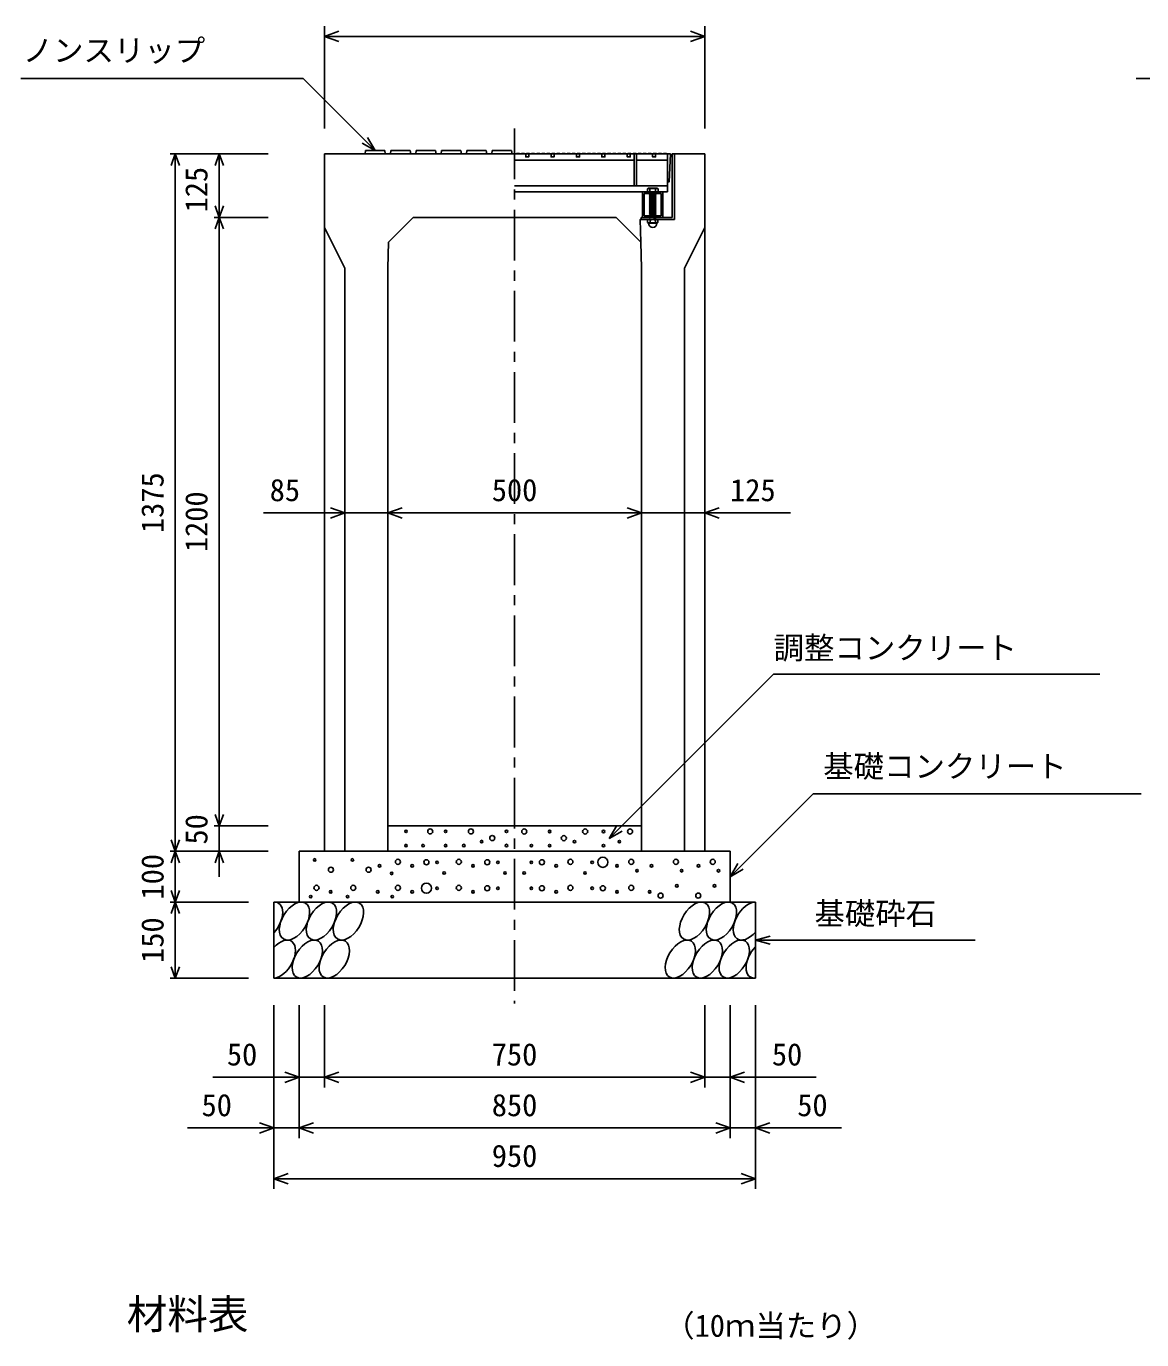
# Model space of a CAD drawing. Units: millimetres, scale not verified. Extents: x -16800 to 16800, y -5940 to 5940.
# Drawn here: x 3037 to 5237, y -2565 to 25 of the extents above; entities that cross this region are included whole.
import ezdxf
from ezdxf.enums import TextEntityAlignment as Align

# ---------------------------------------------------------------- set-up
doc = ezdxf.new("R2010")
doc.units = ezdxf.units.MM
doc.header["$LTSCALE"] = 20
doc.linetypes.add('CHAIN1', pattern=[8, 5, -1, 1, -1])
doc.linetypes.add('DOTTED', pattern=[1.75, 0.25, -1.5])
for name, color, linetype, lineweight in [('0-0_DIM', 7, 'Continuous', 25), ('0-2_HATCH', 6, 'Continuous', 25), ('0-5_OUTLINE', 3, 'Continuous', 25), ('0-6_TXT', 7, 'Continuous', 25)]:
    doc.layers.add(name, color=color, linetype=linetype, lineweight=lineweight)
doc.styles.add('ＭＳ ゴシック', font='')
doc.styles.get('ＭＳ ゴシック').set_extended_font_data('MS Gothic')

msp = doc.modelspace()

# ---------------------------------------------------------------- linework, layer by layer
at = {"layer": '0-0_DIM'}
for p, q in [((3625, 25.08), (3625, -176.66)), ((4375, 5.08), (3625, 5.08)), ((4375, 25.08), (4375, -176.66)), ((3025.9, -77.95), (3582.79, -77.95)), ((3725, -220.16), (3582.79, -77.95)), ((5225.9, -77.95), (5782.79, -77.95)), ((3725, -220.16), (3699.02, -205.16)), ((3725, -220.16), (3710, -194.18)), ((3320.8, -226.66), (3514.13, -226.66)), ((3330.8, -226.66), (3330.8, -1601.66)), ((3417.46, -351.66), (3417.46, -226.66)), ((3407.46, -351.66), (3514.13, -351.66)), ((3417.46, -1551.66), (3417.46, -351.66)), ((3665, -934.49), (3504.99, -934.49)), ((3665, -934.49), (3750, -934.49)), ((3750, -934.49), (4250, -934.49)), ((4250, -934.49), (4375, -934.49)), ((4544.31, -934.49), (4375, -934.49)), ((4588.65, -1488.01), (4425, -1651.66)), ((4588.65, -1488.01), (5235.53, -1488.01)), ((3407.46, -1551.66), (3514.13, -1551.66)), ((3417.46, -1551.66), (3417.46, -1601.66)), ((4186.32, -1576.66), (4201.32, -1550.68)), ((4186.32, -1576.66), (4212.3, -1561.66)), ((3320.8, -1601.66), (3514.13, -1601.66)), ((3330.8, -1701.66), (3330.8, -1601.66)), ((3417.46, -1651.66), (3417.46, -1601.66)), ((4425, -1651.66), (4440, -1625.68)), ((4425, -1651.66), (4450.98, -1636.66)), ((3320.8, -1701.66), (3475, -1701.66)), ((3330.8, -1701.66), (3330.8, -1851.66)), ((4475, -1776.66), (4503.98, -1768.9)), ((4475, -1776.66), (4908.31, -1776.66)), ((4475, -1776.66), (4503.98, -1784.43)), ((3320.8, -1851.66), (3475, -1851.66)), ((3525, -2267.18), (3525, -1904.83)), ((3575, -2167.18), (3575, -1904.83)), ((3625, -2067.18), (3625, -1904.83)), ((4375, -2067.18), (4375, -1904.83)), ((4425, -2167.18), (4425, -1904.83)), ((4475, -2267.18), (4475, -1904.83)), ((3405, -2047.18), (3625, -2047.18)), ((3625, -2047.18), (4375, -2047.18)), ((4595, -2047.18), (4375, -2047.18)), ((3355, -2147.18), (3575, -2147.18)), ((3575, -2147.18), (4425, -2147.18)), ((4645, -2147.18), (4425, -2147.18)), ((3525, -2247.18), (4475, -2247.18))]:
    msp.add_line(p, q, dxfattribs=at)
at = {"layer": '0-0_DIM', "linetype": 'CHAIN1'}
msp.add_line((4000, -176.66), (4000, -1901.66), dxfattribs=at)
at = {"layer": '0-0_DIM'}
for points in [[(3653.23, -5.18), (3625.04, 5.08), (3653.23, 15.34)], [(4346.85, 15.34), (4375.04, 5.08), (4346.85, -5.18)], [(3322.59, -249.21), (3330.8, -226.66), (3339.01, -249.21)], [(3409.26, -249.21), (3417.46, -226.66), (3425.67, -249.21)], [(3425.67, -329.11), (3417.46, -351.66), (3409.26, -329.11)], [(3409.26, -374.21), (3417.46, -351.66), (3425.67, -374.21)], [(3636.81, -944.75), (3665, -934.49), (3636.81, -924.23)], [(3778.19, -944.75), (3750, -934.49), (3778.19, -924.23)], [(4221.81, -924.23), (4250, -934.49), (4221.81, -944.75)], [(4403.19, -924.23), (4375, -934.49), (4403.19, -944.75)], [(4186.32, -1576.66), (4510.78, -1252.2), (5154.34, -1252.2)], [(3425.67, -1529.11), (3417.46, -1551.66), (3409.26, -1529.11)], [(3339.01, -1579.11), (3330.8, -1601.66), (3322.59, -1579.11)], [(3339.01, -1624.21), (3330.8, -1601.66), (3322.59, -1624.21)], [(3425.67, -1624.21), (3417.46, -1601.66), (3409.26, -1624.21)], [(3339.01, -1679.11), (3330.8, -1701.66), (3322.59, -1679.11)], [(3339.01, -1724.21), (3330.8, -1701.66), (3322.59, -1724.21)], [(3339.01, -1829.11), (3330.8, -1851.66), (3322.59, -1829.11)], [(3546.81, -2036.91), (3575, -2047.18), (3546.81, -2057.44)], [(3653.19, -2057.44), (3625, -2047.18), (3653.19, -2036.91)], [(4346.81, -2036.91), (4375, -2047.18), (4346.81, -2057.44)], [(4453.19, -2036.91), (4425, -2047.18), (4453.19, -2057.44)], [(3496.81, -2136.91), (3525, -2147.18), (3496.81, -2157.44)], [(3603.19, -2157.44), (3575, -2147.18), (3603.19, -2136.91)], [(4396.81, -2136.91), (4425, -2147.18), (4396.81, -2157.44)], [(4503.19, -2136.91), (4475, -2147.18), (4503.19, -2157.44)], [(3553.19, -2257.44), (3525, -2247.18), (3553.19, -2236.91)], [(4446.81, -2236.91), (4475, -2247.18), (4446.81, -2257.44)]]:
    msp.add_lwpolyline(points, dxfattribs=at)
at = {"layer": '0-2_HATCH'}
for p, q in [((3745, -226.66), (3744, -220.16)), ((3795, -226.66), (3794, -220.16)), ((3845, -226.66), (3844, -220.16)), ((3895, -226.66), (3894, -220.16)), ((3945, -226.66), (3944, -220.16)), ((3995, -226.66), (3994, -220.16)), ((4236, -226.66), (4236, -289.66)), ((4240.5, -226.66), (4240.5, -289.66)), ((4301.5, -226.66), (4301.5, -301.66)), ((4311, -226.66), (4311, -351.66)), ((4315.5, -226.66), (4315.5, -356.16)), ((4000, -238.66), (4236, -238.66)), ((4240.5, -238.66), (4301.5, -238.66)), ((4000, -301.66), (4301.5, -301.66)), ((4252.5, -351.66), (4252.5, -301.66)), ((4252.5, -301.66), (4292.5, -301.66)), ((4255.7, -348.46), (4255.7, -304.86)), ((4255.7, -304.86), (4289.3, -304.86)), ((4264, -294.16), (4262, -295.66)), ((4262, -301.66), (4262, -295.66)), ((4283, -301.66), (4262, -301.66)), ((4262.33, -295.39), (4264, -294.16)), ((4281, -294.16), (4264, -294.16)), ((4266, -301.66), (4279, -301.66)), ((4266, -302.66), (4267, -301.66)), ((4267, -303.66), (4266, -302.66)), ((4266, -304.66), (4267, -303.66)), ((4267, -305.66), (4266, -304.66)), ((4266, -306.66), (4267, -305.66)), ((4279, -305.66), (4266, -306.66)), ((4267, -307.66), (4266, -306.66)), ((4266, -308.66), (4267, -307.66)), ((4279, -307.66), (4266, -308.66)), ((4267, -309.66), (4266, -308.66)), ((4266, -310.66), (4267, -309.66)), ((4279, -309.66), (4266, -310.66)), ((4267, -311.66), (4266, -310.66)), ((4267, -301.66), (4267, -295.66)), ((4278, -301.66), (4278, -295.66)), ((4278, -302.66), (4279, -301.66)), ((4279, -303.66), (4278, -302.66)), ((4278, -306.66), (4279, -305.66)), ((4279, -307.66), (4278, -306.66)), ((4278, -308.66), (4279, -307.66)), ((4279, -309.66), (4278, -308.66)), ((4278, -310.66), (4279, -309.66)), ((4279, -311.66), (4278, -310.66)), ((4282.67, -295.39), (4281, -294.16)), ((4283, -301.66), (4283, -295.66)), ((4289.3, -304.86), (4289.3, -348.46)), ((4292.5, -301.66), (4292.5, -351.66)), ((4266, -312.66), (4267, -311.66)), ((4279, -311.66), (4266, -312.66)), ((4267, -313.66), (4266, -312.66)), ((4279, -313.66), (4266, -314.66)), ((4266, -314.66), (4267, -313.66)), ((4279, -315.66), (4266, -316.66)), ((4267, -317.66), (4266, -316.66)), ((4279, -317.66), (4266, -318.66)), ((4266, -318.66), (4267, -317.66)), ((4267, -319.66), (4266, -318.66)), ((4279, -319.66), (4266, -320.66)), ((4266, -320.66), (4267, -319.66)), ((4267, -321.66), (4266, -320.66)), ((4279, -321.66), (4266, -322.66)), ((4266, -322.66), (4267, -321.66)), ((4267, -323.66), (4266, -322.66)), ((4279, -323.66), (4266, -324.66)), ((4266, -324.66), (4267, -323.66)), ((4267, -325.66), (4266, -324.66)), ((4279, -325.66), (4266, -326.66)), ((4266, -326.66), (4267, -325.66)), ((4267, -327.66), (4266, -326.66)), ((4279, -327.66), (4266, -328.66)), ((4266, -328.66), (4267, -327.66)), ((4267, -329.66), (4266, -328.66)), ((4279, -329.66), (4266, -330.66)), ((4266, -330.66), (4267, -329.66)), ((4267, -331.66), (4266, -330.66)), ((4279, -331.66), (4266, -332.66)), ((4266, -332.66), (4267, -331.66)), ((4267, -333.66), (4266, -332.66)), ((4279, -333.66), (4266, -334.66)), ((4266, -334.66), (4267, -333.66)), ((4267, -335.66), (4266, -334.66)), ((4279, -335.66), (4266, -336.66)), ((4266, -336.66), (4267, -335.66)), ((4267, -337.66), (4266, -336.66)), ((4278, -314.66), (4279, -313.66)), ((4279, -315.66), (4278, -314.66)), ((4278, -316.66), (4279, -315.66)), ((4279, -317.66), (4278, -316.66)), ((4278, -318.66), (4279, -317.66)), ((4278, -318.66), (4279, -319.66)), ((4278, -320.66), (4279, -319.66)), ((4278, -320.66), (4279, -321.66)), ((4278, -322.66), (4279, -321.66)), ((4278, -322.66), (4279, -323.66)), ((4278, -324.66), (4279, -323.66)), ((4278, -324.66), (4279, -325.66)), ((4278, -326.66), (4279, -325.66)), ((4278, -326.66), (4279, -327.66)), ((4278, -328.66), (4279, -327.66)), ((4278, -328.66), (4279, -329.66)), ((4278, -330.66), (4279, -329.66)), ((4278, -330.66), (4279, -331.66)), ((4278, -332.66), (4279, -331.66)), ((4278, -332.66), (4279, -333.66)), ((4278, -334.66), (4279, -333.66)), ((4278, -334.66), (4279, -335.66)), ((4278, -336.66), (4279, -335.66)), ((4278, -336.66), (4279, -337.66)), ((4249.87, -351.66), (4249.87, -356.16)), ((4311, -351.66), (4249.87, -351.66)), ((4292.5, -351.66), (4252.5, -351.66)), ((4289.3, -348.46), (4255.7, -348.46)), ((4263.16, -356.16), (4262.29, -356.81)), ((4262.29, -356.81), (4262.29, -361.99)), ((4263.99, -362.96), (4262.29, -361.99)), ((4281.84, -356.16), (4263.16, -356.16)), ((4279, -337.66), (4266, -338.66)), ((4266, -338.66), (4267, -337.66)), ((4267, -339.66), (4266, -338.66)), ((4279, -339.66), (4266, -340.66)), ((4266, -340.66), (4267, -339.66)), ((4267, -341.66), (4266, -340.66)), ((4279, -341.66), (4266, -342.66)), ((4266, -342.66), (4267, -341.66)), ((4267, -343.66), (4266, -342.66)), ((4279, -343.66), (4266, -344.66)), ((4266, -344.66), (4267, -343.66)), ((4267, -345.66), (4266, -344.66)), ((4279, -345.66), (4266, -346.66)), ((4266, -346.66), (4267, -345.66)), ((4267, -347.66), (4266, -346.66)), ((4279.01, -347.66), (4266.01, -348.66)), ((4266.01, -348.66), (4267.01, -347.66)), ((4267.01, -349.66), (4266.01, -348.66)), ((4266.01, -350.67), (4267.01, -349.67)), ((4267.01, -351.67), (4266.01, -350.67)), ((4266.01, -352.67), (4267.01, -351.67)), ((4267.01, -353.67), (4266.01, -352.67)), ((4266.01, -354.67), (4267.01, -353.67)), ((4267.01, -355.67), (4266.01, -354.67)), ((4266.53, -356.16), (4267.01, -355.67)), ((4267.4, -356.81), (4267.4, -361.99)), ((4277.6, -356.81), (4277.6, -361.99)), ((4278, -338.66), (4279, -337.66)), ((4278, -338.66), (4279, -339.66)), ((4278, -340.66), (4279, -339.66)), ((4278, -340.66), (4279, -341.66)), ((4278, -342.66), (4279, -341.66)), ((4278, -342.66), (4279, -343.66)), ((4278, -344.66), (4279, -343.66)), ((4278, -344.66), (4279, -345.66)), ((4278, -346.66), (4279, -345.66)), ((4278, -346.66), (4279.01, -347.66)), ((4278.01, -348.66), (4279.01, -347.66)), ((4278.01, -348.66), (4279.01, -349.67)), ((4278.01, -350.67), (4279.01, -349.67)), ((4278.01, -350.67), (4279.01, -351.67)), ((4278.01, -352.67), (4279.01, -351.67)), ((4278.01, -352.67), (4279.01, -353.67)), ((4278.01, -354.67), (4279.01, -353.67)), ((4278.01, -354.67), (4279.01, -355.67)), ((4278.53, -356.16), (4279.01, -355.67)), ((4281.01, -362.96), (4282.71, -361.99)), ((4281.84, -356.16), (4282.71, -356.81)), ((4282.71, -356.81), (4282.71, -361.99)), ((4263.99, -363.29), (4263.99, -362.96)), ((4281.01, -362.96), (4263.99, -362.96)), ((4281.01, -363.29), (4263.99, -363.29)), ((4281.01, -363.29), (4281.01, -362.96))]:
    msp.add_line(p, q, dxfattribs=at)
at = {"layer": '0-2_HATCH', "linetype": 'DOTTED'}
for p, q in [((4279, -301.66), (4266, -302.66)), ((4279, -303.66), (4266, -304.66)), ((4279.01, -349.67), (4266.01, -350.67)), ((4279.01, -351.67), (4266.01, -352.67)), ((4279.01, -353.67), (4266.01, -354.67)), ((4266.53, -356.16), (4278.53, -356.16)), ((4279.01, -355.67), (4272.67, -356.16))]:
    msp.add_line(p, q, dxfattribs=at)
at = {"layer": '0-2_HATCH'}
for points in [[(3744, -220.16), (3706, -220.16), (3705, -226.66)], [(3794, -220.16), (3756, -220.16), (3755, -226.66)], [(3844, -220.16), (3806, -220.16), (3805, -226.66)], [(3894, -220.16), (3856, -220.16), (3855, -226.66)], [(3944, -220.16), (3906, -220.16), (3905, -226.66)], [(3994, -220.16), (3956, -220.16), (3955, -226.66)], [(4000, -226.66), (4236, -226.66), (4240.5, -226.66), (4301.5, -226.66)], [(4009.5, -226.66), (4009.5, -225.96), (4003.5, -225.96), (4003.5, -226.66)], [(4019.5, -226.66), (4019.5, -225.96), (4013.5, -225.96), (4013.5, -226.66)], [(4029.5, -226.66), (4029.5, -225.96), (4023.5, -225.96), (4023.5, -226.66)], [(4039.5, -226.66), (4039.5, -225.96), (4033.5, -225.96), (4033.5, -226.66)], [(4049.5, -226.66), (4049.5, -225.96), (4043.5, -225.96), (4043.5, -226.66)], [(4059.5, -226.66), (4059.5, -225.96), (4053.5, -225.96), (4053.5, -226.66)], [(4069.5, -226.66), (4069.5, -225.96), (4063.5, -225.96), (4063.5, -226.66)], [(4079.5, -226.66), (4079.5, -225.96), (4073.5, -225.96), (4073.5, -226.66)], [(4089.5, -226.66), (4089.5, -225.96), (4083.5, -225.96), (4083.5, -226.66)], [(4099.5, -226.66), (4099.5, -225.96), (4093.5, -225.96), (4093.5, -226.66)], [(4109.5, -226.66), (4109.5, -225.96), (4103.5, -225.96), (4103.5, -226.66)], [(4119.5, -226.66), (4119.5, -225.96), (4113.5, -225.96), (4113.5, -226.66)], [(4129.5, -226.66), (4129.5, -225.96), (4123.5, -225.96), (4123.5, -226.66)], [(4139.5, -226.66), (4139.5, -225.96), (4133.5, -225.96), (4133.5, -226.66)], [(4149.5, -226.66), (4149.5, -225.96), (4143.5, -225.96), (4143.5, -226.66)], [(4159.5, -226.66), (4159.5, -225.96), (4153.5, -225.96), (4153.5, -226.66)], [(4169.5, -226.66), (4169.5, -225.96), (4163.5, -225.96), (4163.5, -226.66)], [(4179.5, -226.66), (4179.5, -225.96), (4173.5, -225.96), (4173.5, -226.66)], [(4189.5, -226.66), (4189.5, -225.96), (4183.5, -225.96), (4183.5, -226.66)], [(4199.5, -226.66), (4199.5, -225.96), (4193.5, -225.96), (4193.5, -226.66)], [(4209.5, -226.66), (4209.5, -225.96), (4203.5, -225.96), (4203.5, -226.66)], [(4219.5, -226.66), (4219.5, -225.96), (4213.5, -225.96), (4213.5, -226.66)], [(4229.5, -226.66), (4229.5, -225.96), (4223.5, -225.96), (4223.5, -226.66)], [(4239.5, -226.66), (4239.5, -225.96), (4233.5, -225.96), (4233.5, -226.66)], [(4249.5, -226.66), (4249.5, -225.96), (4243.5, -225.96), (4243.5, -226.66)], [(4259.5, -226.66), (4259.5, -225.96), (4253.5, -225.96), (4253.5, -226.66)], [(4269.5, -226.66), (4269.5, -225.96), (4263.5, -225.96), (4263.5, -226.66)], [(4279.5, -226.66), (4279.5, -225.96), (4273.5, -225.96), (4273.5, -226.66)], [(4289.5, -226.66), (4289.5, -225.96), (4283.5, -225.96), (4283.5, -226.66)], [(4299.5, -226.66), (4299.5, -225.96), (4293.5, -225.96), (4293.5, -226.66)], [(4000, -289.66), (4236, -289.66), (4240.5, -289.66), (4301.5, -289.66)], [(4279, -305.66), (4278, -304.66), (4279, -303.66)], [(4266, -316.66), (4267, -315.66), (4266, -314.66)], [(4279, -313.66), (4278, -312.66), (4279, -311.66)], [(4315.5, -356.16), (4247.61, -356.16), (4248.72, -400.38)]]:
    msp.add_lwpolyline(points, dxfattribs=at)
for points in [[(4022, -226.66), (4028, -226.66), (4028, -232.66), (4022, -232.66)], [(4072, -226.66), (4078, -226.66), (4078, -232.66), (4072, -232.66)], [(4122, -226.66), (4128, -226.66), (4128, -232.66), (4122, -232.66)], [(4172, -226.66), (4178, -226.66), (4178, -232.66), (4172, -232.66)], [(4222, -226.66), (4228, -226.66), (4228, -232.66), (4222, -232.66)], [(4236, -226.66), (4236, -289.66), (4240.5, -289.66), (4240.5, -226.66)], [(4272, -226.66), (4278, -226.66), (4278, -232.66), (4272, -232.66)], [(4307.5, -226.66), (4301.5, -226.66), (4301.5, -281.66), (4304.5, -281.66)]]:
    msp.add_lwpolyline(points, close=True, dxfattribs=at)
for centre, radius in [((3785.79, -1562.35), 2.5), ((3833.52, -1562.35), 5), ((3863.97, -1562.35), 2.5), ((3913.88, -1562.35), 5), ((3955.93, -1575.48), 5), ((3983.97, -1562.35), 2.5), ((4019.13, -1562.63), 5), ((4069.04, -1562.63), 2.5), ((4097.08, -1575.76), 5), ((4139.13, -1562.63), 5), ((4175.36, -1562.63), 2.5), ((4227.57, -1562.63), 5), ((3785.79, -1590.36), 2.5), ((3819.5, -1590.36), 2.5), ((3863.97, -1590.36), 2.5), ((3899.86, -1590.36), 2.5), ((3934.9, -1582.48), 2.5), ((3983.97, -1590.36), 2.5), ((4033.15, -1590.65), 2.5), ((4069.04, -1590.65), 2.5), ((4118.11, -1582.77), 2.5), ((4175.36, -1590.65), 2.5), ((4206.54, -1582.77), 2.5), ((3605.74, -1618.65), 2.5), ((3680.08, -1618.65), 2.5), ((3733.69, -1630.3), 2.5), ((3769.97, -1622.42), 5), ((3798.01, -1630.3), 2.5), ((3826.04, -1623.29), 5), ((3847.07, -1623.29), 2.5), ((3889.97, -1622.42), 5), ((3918.01, -1630.3), 2.5), ((3946.04, -1623.29), 5), ((3967.07, -1623.29), 2.5), ((4032.93, -1623.29), 2.5), ((4053.96, -1623.29), 5), ((4081.99, -1630.3), 2.5), ((4110.03, -1622.42), 5), ((4152.93, -1623.29), 2.5), ((4173.96, -1623.29), 10), ((4201.99, -1630.3), 2.5), ((4230.03, -1622.42), 5), ((4269.94, -1630.3), 2.5), ((4318.12, -1622.42), 5), ((4362.73, -1630.3), 2.5), ((4390.77, -1622.42), 5), ((3637.78, -1637.92), 5), ((3712.12, -1637.92), 5), ((3757.55, -1645.22), 2.5), ((3861.09, -1644.31), 2.5), ((3981.09, -1644.31), 2.5), ((4018.91, -1644.31), 2.5), ((4138.91, -1644.31), 2.5), ((4241.37, -1639.99), 2.5), ((4329.46, -1639.99), 2.5), ((4402.11, -1639.99), 2.5), ((3609.23, -1673.61), 5), ((3637.27, -1681.49), 2.5), ((3681.88, -1673.61), 5), ((3730.06, -1681.49), 2.5), ((3769.97, -1673.61), 5), ((3798.01, -1681.49), 2.5), ((3826.04, -1674.48), 10), ((3847.07, -1674.48), 2.5), ((3889.97, -1673.61), 5), ((3918.01, -1681.49), 2.5), ((3946.04, -1674.48), 5), ((3967.07, -1674.48), 2.5), ((4032.93, -1674.48), 2.5), ((4053.96, -1674.48), 5), ((4081.99, -1681.49), 2.5), ((4110.03, -1673.61), 5), ((4152.93, -1674.48), 2.5), ((4173.96, -1674.48), 5), ((4201.99, -1681.49), 2.5), ((4230.03, -1673.61), 5), ((4266.31, -1681.49), 2.5), ((4319.92, -1669.84), 2.5), ((4394.26, -1669.84), 2.5), ((3597.89, -1691.18), 2.5), ((3670.54, -1691.18), 2.5), ((3758.63, -1691.18), 2.5), ((4287.88, -1689.11), 5), ((4362.22, -1689.11), 5)]:
    msp.add_circle(centre, radius, dxfattribs=at)
for centre, radius, start, end in [((4264.5, -298.29), 3.62, 46.39563, 133.60437), ((4272.5, -310.29), 15.62, 69.39075, 110.60925), ((4280.5, -298.29), 3.62, 46.39563, 133.60437), ((4264.85, -361.51), 5.35, 61.49832, 118.50684), ((4264.85, -357.29), 5.35, 241.49843, 298.50089), ((4272.5, -376.58), 20.42, 75.52621, 104.47362), ((4272.5, -342.22), 20.42, 255.52638, 284.47374), ((4280.15, -361.51), 5.35, 61.49231, 118.50169), ((4280.15, -357.29), 5.35, 241.49989, 298.5), ((4272.5, -363.29), 8.19, 180, 359.99995)]:
    msp.add_arc(centre, radius, start, end, dxfattribs=at)
for centre, start_param, end_param in [((3512.64, -1739.18), 4.385593, 6.6745444), ((4461.14, -1739.18), 0.3357715, 4.4411806), ((3537.96, -1814.17), 3.5111464, 7.548991), ((4486.46, -1814.17), 1.2110787, 3.5658734)]:
    msp.add_ellipse(centre, major_axis=(21.81, 35.31), ratio=0.5792, start_param=start_param, end_param=end_param, dxfattribs=at)
for centre in [(3565.84, -1739.18), (3619.05, -1739.18), (3672.26, -1739.18), (4354.72, -1739.18), (4407.93, -1739.18), (3591.16, -1814.17), (3644.37, -1814.17), (4326.84, -1814.17), (4380.04, -1814.17), (4433.25, -1814.17)]:
    msp.add_ellipse(centre, major_axis=(21.81, 35.31), ratio=0.5792, dxfattribs=at)
at = {"layer": '0-5_OUTLINE'}
for p, q in [((3625, -226.66), (4000, -226.66)), ((3625, -226.66), (3625, -1601.66)), ((4311, -226.66), (4375, -226.66)), ((4375, -226.66), (4375, -1601.66)), ((4200, -351.66), (4248.72, -400.38)), ((3625, -371.66), (3665, -451.66)), ((4375, -371.66), (4335, -451.66)), ((3751.28, -400.38), (3750, -451.66)), ((4248.72, -400.38), (4250, -451.66)), ((3665, -451.66), (3665, -1601.66)), ((3750, -451.66), (3750, -1601.66)), ((4250, -451.66), (4250, -1601.66)), ((4335, -451.66), (4335, -1601.66)), ((3750, -1551.66), (4250, -1551.66)), ((3575, -1601.66), (3575, -1701.66)), ((3575, -1601.66), (4425, -1601.66)), ((3625, -1601.66), (3750, -1601.66)), ((4250, -1601.66), (4375, -1601.66)), ((4425, -1601.66), (4425, -1701.66)), ((3525, -1701.66), (3525, -1851.66)), ((3525, -1701.66), (4475, -1701.66)), ((4475, -1701.66), (4475, -1851.66)), ((3525, -1851.66), (4475, -1851.66))]:
    msp.add_line(p, q, dxfattribs=at)
msp.add_lwpolyline([(4200, -351.66), (3800, -351.66), (3751.28, -400.38)], dxfattribs=at)

# ---------------------------------------------------------------- texts
at = {"layer": '0-0_DIM', "style": 'ＭＳ ゴシック'}
for s, p in [('ノンスリップ', (3029.75, -57.77)), ('85', (3516.97, -924.49)), ('500', (3955, -924.49)), ('125', (4425.01, -924.49)), ('調整コンクリート', (4510.78, -1235.77)), ('基礎コンクリート', (4608.65, -1469.27)), ('基礎砕石', (4591.32, -1759.49)), ('50', (3432.56, -2037.18)), ('750', (3955, -2037.18)), ('50', (4507.44, -2037.18)), ('50', (3382.56, -2137.18)), ('850', (3955, -2137.18)), ('50', (4557.44, -2137.18)), ('950', (3955, -2237.18))]:
    msp.add_text(s, height=43.99, dxfattribs=at).set_placement(p, align=Align.BOTTOM_LEFT)
for s, p in [('125', (3407.46, -341.91)), ('1375', (3320.8, -974.16)), ('1200', (3407.46, -1011.66)), ('50', (3407.46, -1588.33)), ('100', (3320.8, -1696.66)), ('150', (3320.8, -1821.66))]:
    msp.add_text(s, height=43.99, rotation=90, dxfattribs=at).set_placement(p, align=Align.BOTTOM_LEFT)
at = {"layer": '0-6_TXT', "style": 'ＭＳ ゴシック'}
for s, height, p in [('材料表', 58.65, (3235, -2561.12)), ('（10ｍ当たり）', 43.99, (4295, -2572.12))]:
    msp.add_text(s, height=height, dxfattribs=at).set_placement(p, align=Align.BOTTOM_LEFT)

doc.saveas('drawing.dxf')
